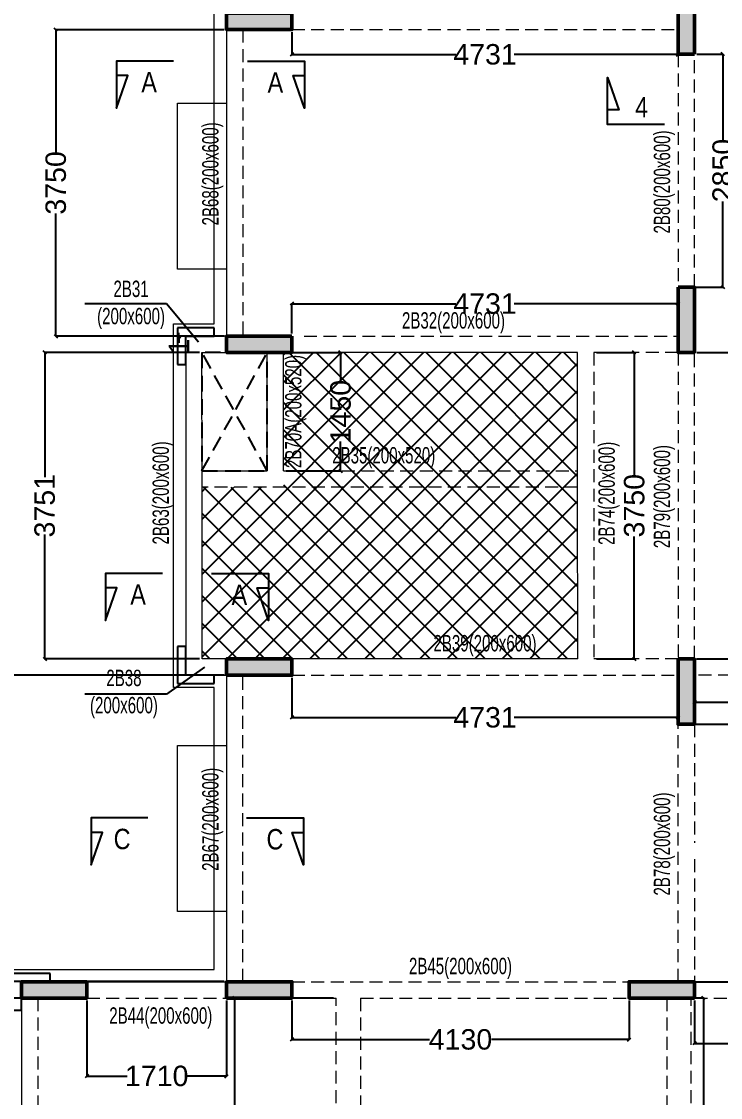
# Model space of a CAD drawing. Header units: millimetres. Extents: x -29 to 37328, y -5 to 79129.
# Drawn here: x 8091 to 16650, y 37842 to 51008 of the extents above; entities that cross this region are included whole.
import ezdxf
from ezdxf.enums import TextEntityAlignment as Align

# ---------------------------------------------------------------- set-up
doc = ezdxf.new("R2010")
doc.units = ezdxf.units.MM
for name, pattern in [('CONTINU', [0]), ('DASHED', [0.75, 0.5, -0.25]), ('HIDDEN', [9.525, 6.35, -3.175])]:
    doc.linetypes.add(name, pattern=pattern)
for name, color, linetype, lineweight in [('A-BOXING PROJECTION', 8, 'Continuous', 9), ('A-CLMN', 5, 'Continuous', 50), ('A-CONC', 5, 'Continuous', 40), ('A-CONC-PATT', 253, 'Continuous', 0), ('S - BEAM', 7, 'Continuous', 13), ('S - BEAM TXT', 30, 'Continuous', 13)]:
    doc.layers.add(name, color=color, linetype=linetype, lineweight=lineweight)
for name, color, linetype in [('BAND DETAILS', 2, 'Continuous'), ('S-DIM', 8, 'Continuous'), ('SECTION', 4, 'CONTINU'), ('SL-FW-HIDDEN', 1, 'Continuous'), ('TOILET SUNK BY80', 240, 'Continuous')]:
    doc.layers.add(name, color=color, linetype=linetype)
doc.styles.add('S - GRID TXT', font='ARIALNB.TTF')
doc.styles.add('SED', font='ARIALN.TTF', dxfattribs={"height": 50})
doc.styles.add('SOBHA', font='arial.ttf')
doc.styles.get("Standard").update_dxf_attribs({"font": 'arial.ttf'})
doc.styles.add('TITLE', font='tahoma.ttf')
doc.dimstyles.new('ISO-25', dxfattribs={"dimtxt": 2.5, "dimasz": 2.5, "dimexe": 1.25, "dimexo": 0.625, "dimtad": 1, "dimtxsty": 'Standard', "dimcen": 2.5, "dimadec": 0, "dimazin": 0, "dimtfac": 1, "dimtmove": 0, "dimatfit": 3, "dimfxl": 1, "dimarcsym": 0})
doc.dimstyles.new('S--20', dxfattribs={"dimscale": 20, "dimtxt": 12.5, "dimasz": 2, "dimexe": 0.25, "dimexo": 1.5, "dimgap": 0.1, "dimtad": 0, "dimdec": 0, "dimrnd": 0.0005, "dimzin": 0, "dimdsep": 46, "dimtxsty": 'SOBHA', "dimblk": 'OBLIQUE', "dimcen": 0.09, "dimclrd": 8, "dimclre": 8, "dimclrt": 4, "dimadec": 0, "dimazin": 0, "dimtfac": 1, "dimtdec": 0, "dimtofl": 0, "dimtmove": 0, "dimatfit": 3, "dimfxl": 0.18, "dimtolj": 1, "dimtzin": 0, "dimlwd": -1, "dimlwe": -1, "dimarcsym": 0})

# ---------------------------------------------------------------- blocks, each defined once
blk = doc.blocks.new('*U84')
at = {"layer": 'SL-FW-HIDDEN', "linetype": 'HIDDEN', "ltscale": 30}
for p, q in [((800, 1449), (0, 0)), ((0, 1449), (800, 0))]:
    blk.add_line(p, q, dxfattribs=at)
blk.add_lwpolyline([(0, 1449), (800, 1449), (800, 0), (0, 0)], close=True, dxfattribs=at)
at = {"layer": 'SL-FW-HIDDEN', "linetype": 'DASHED', "ltscale": 250, "style": 'TITLE'}
blk.add_attdef('DECRIPTION', text='', height=125, dxfattribs=at).set_placement((960, 116), align=Align.MIDDLE_CENTER)
blk = doc.blocks.new('FFR')
at = {"layer": 'A-CONC-PATT'}
h = blk.add_hatch(color=256, dxfattribs=at)
h.dxf.hatch_style = 1
h.paths.add_polyline_path([(8040, 19280), (8240, 19280), (8240, 20080), (8040, 20080)])
h = blk.add_hatch(color=256, dxfattribs=at)
h.dxf.hatch_style = 1
h.paths.add_polyline_path([(3310, 19580), (3310, 19780), (2510, 19780), (2510, 19580)])
h = blk.add_hatch(color=256, dxfattribs=at)
h.dxf.hatch_style = 1
h.paths.add_polyline_path([(8240, 16430), (8040, 16430), (8040, 15630), (8240, 15630)])
h = blk.add_hatch(color=256, dxfattribs=at)
h.dxf.hatch_style = 1
h.paths.add_polyline_path([(3310, 15630), (3310, 15830), (2510, 15830), (2510, 15630)])
h = blk.add_hatch(color=256, dxfattribs=at)
h.dxf.hatch_style = 1
h.paths.add_polyline_path([(2510, 11880), (2510, 11680), (3310, 11679), (3310, 11879)])
h = blk.add_hatch(color=256, dxfattribs=at)
h.dxf.hatch_style = 1
h.paths.add_polyline_path([(8240, 11880), (8040, 11880), (8040, 11080), (8240, 11080)])
h = blk.add_hatch(color=256, dxfattribs=at)
h.dxf.hatch_style = 1
h.paths.add_polyline_path([(800, 7730), (800, 7930), (0, 7930), (0, 7730)])
h = blk.add_hatch(color=256, dxfattribs=at)
h.dxf.hatch_style = 1
h.paths.add_polyline_path([(2510, 7930), (2510, 7730), (3310, 7730), (3310, 7930)])
h = blk.add_hatch(color=256, dxfattribs=at)
h.dxf.hatch_style = 1
h.paths.add_polyline_path([(7440, 7930), (7440, 7730), (8240, 7730), (8240, 7930)])
at = {"layer": 'A-CLMN', "elevation": 1}
for points in [[(8240, 19280), (8040, 19280), (8040, 20080), (8240, 20080)], [(3310, 19780), (3310, 19580), (2510, 19580), (2510, 19780)]]:
    blk.add_lwpolyline(points, close=True, dxfattribs=at)
at = {"layer": 'A-CLMN'}
for points in [[(8040, 16430), (8240, 16430), (8240, 15630), (8040, 15630)], [(3310, 15830), (3310, 15630), (2510, 15630), (2510, 15830)], [(2510, 11680), (3310, 11679), (3310, 11879), (2510, 11880)], [(8040, 11880), (8240, 11880), (8240, 11080), (8040, 11080)], [(800, 7930), (800, 7730), (0, 7730), (0, 7930)], [(2510, 7730), (3310, 7730), (3310, 7930), (2510, 7930)], [(8240, 7730), (7440, 7730), (7440, 7930), (8240, 7930)]]:
    blk.add_lwpolyline(points, close=True, dxfattribs=at)
at = {"layer": 'A-CONC', "ltscale": 50}
for points in [[(8240, 11680), (8240, 11880)], [(8240, 11680), (8240, 11880)], [(8040, 11080), (8240, 11080)], [(8040, 11080), (8240, 11080)], [(0, 7730), (200, 7730)], [(0, 7730), (200, 7730)]]:
    blk.add_lwpolyline(points, dxfattribs=at)
at = {"layer": 'A-CONC', "ltscale": 50, "elevation": 0}
blk.add_lwpolyline([(200, 7930), (0, 7930)], dxfattribs=at)
blk.add_lwpolyline([(200, 7930), (0, 7930)], dxfattribs=at)
at = {"layer": 'S - BEAM', "linetype": 'HIDDEN', "ltscale": 25}
for p, q in [((2511, 15829, 0), (2711, 15829, 0)), ((3310, 15630), (3310, 15830)), ((8041, 15829, 1), (8041, 15629, 1))]:
    blk.add_line(p, q, dxfattribs=at)
at = {"layer": 'S - BEAM', "linetype": 'ByBlock', "ltscale": 25}
blk.add_line((3310, 15630), (3310, 15830), dxfattribs=at)
blk = doc.blocks.new('ELEVATION FEATURE - ELEVATION FEATURE-2962623-SECOND FLOOR LEVEL')
at = {"layer": 'A-BOXING PROJECTION', "color": 2}
for p, q in [((4980478, 4970966), (4980478, 4974916)), ((4980478, 4968226), (4980478, 4970966)), ((4979978, 4963776), (4979978, 4968226)), ((4979978, 4968226), (4980478, 4968226)), ((4980478, 4963776), (4979978, 4963776)), ((4980478, 4963066), (4980478, 4963776)), ((4980478, 4960326), (4980478, 4963066)), ((4977968, 4960326), (4980478, 4960326))]:
    blk.add_line(p, q, dxfattribs=at)
at = {"layer": 'A-BOXING PROJECTION', "color": 2, "lineweight": 25}
for p, q in [((4980478, 4968176), (4980028, 4968176)), ((4980028, 4968176), (4980028, 4967726)), ((4980128, 4967726), (4980128, 4968076)), ((4980128, 4968076), (4980478, 4968076)), ((4980478, 4968076), (4980478, 4968176)), ((4980028, 4967726), (4980128, 4967726)), ((4980128, 4964276), (4980028, 4964276)), ((4980028, 4964276), (4980028, 4963826)), ((4980128, 4963926), (4980128, 4964276)), ((4980478, 4963926), (4980128, 4963926)), ((4980478, 4963826), (4980478, 4963926)), ((4980028, 4963826), (4980478, 4963826)), ((4978468, 4960276), (4978018, 4960276)), ((4978118, 4959826), (4978118, 4960176)), ((4978118, 4960176), (4978468, 4960176)), ((4978468, 4960176), (4978468, 4960276)), ((4978018, 4959826), (4978118, 4959826))]:
    blk.add_line(p, q, dxfattribs=at)
blk = doc.blocks.new('A$C420997f2')
at = {"layer": 'SECTION', "color": 5, "ltscale": 1000}
for points, elevation in [([(1660, 17994), (962, 17994), (962, 17419), (1102, 17817), (962, 17817)], 0), ([(2567, 17994), (3264, 17994), (3264, 17419), (3125, 17817), (3264, 17817)], -1), ([(1525, 11725), (827, 11725), (827, 11150), (967, 11548), (827, 11548)], 0), ([(2126, 11725), (2823, 11725), (2823, 11150), (2684, 11548), (2823, 11548)], -1), ([(1348, 8733), (651, 8733), (651, 8158), (790, 8556), (651, 8556)], 1), ([(2554, 8733), (3252, 8733), (3252, 8158), (3112, 8556), (3252, 8556)], 0)]:
    blk.add_lwpolyline(points, dxfattribs=dict(at, elevation=elevation))
at = {"layer": 'SECTION', "linetype": 'Continuous', "style": 'SED'}
for s, p in [('A', (1267, 17612, 0)), ('A', (2813, 17609, -1)), ('A', (1132, 11343, 0)), ('A', (2372, 11340, -1)), ('C', (928, 8351, 1)), ('C', (2800, 8348, 0))]:
    blk.add_text(s, height=250, dxfattribs=at).set_placement(p)
blk = doc.blocks.new('_Oblique')
at = {"color": 0, "linetype": 'ByBlock', "lineweight": -2}
blk.add_line((-0.5, -0.5), (0.5, 0.5), dxfattribs=at)
blk = doc.blocks.new('*D396')
at = {"layer": 'Defpoints', "color": 0, "linetype": 'ByBlock', "transparency": 16777216}
for p in [(11401, 50909, 1), (16131, 50908), (11401, 50605)]:
    blk.add_point(p, dxfattribs=at)
at = {"layer": 'S-DIM', "color": 8, "transparency": 16777216}
for p, q in [((11401, 50879), (11401, 50600)), ((16131, 50878), (16131, 50600)), ((11401, 50605), (13410, 50605)), ((16131, 50605), (14122, 50605))]:
    blk.add_line(p, q, dxfattribs=at)
at = {"layer": 'S-DIM', "color": 8, "linetype": 'ByBlock', "transparency": 16777216, "xscale": 40, "yscale": 40, "zscale": 40, "rotation": 180}
blk.add_blockref('_Oblique', (11401, 50605), dxfattribs=at)
at = {"layer": 'S-DIM', "color": 8, "linetype": 'ByBlock', "transparency": 16777216, "xscale": 40, "yscale": 40, "zscale": 40}
blk.add_blockref('_Oblique', (16131, 50605), dxfattribs=at)
at = {"layer": 'S-DIM', "color": 4, "linetype": 'ByBlock', "transparency": 16777216, "insert": (13766, 50605), "char_height": 250, "attachment_point": 5, "style": 'SOBHA'}
blk.add_mtext('\\A1;4731', dxfattribs=at)
blk = doc.blocks.new('*D398')
at = {"layer": 'Defpoints', "color": 0, "linetype": 'ByBlock', "transparency": 16777216}
for p in [(10019, 47158), (10101, 47158), (10601, 47159, 0)]:
    blk.add_point(p, dxfattribs=at)
at = {"layer": 'S-DIM', "color": 8, "transparency": 16777216}
for p, q in [((10571, 47159), (10014, 47159)), ((10071, 47158), (10014, 47158)), ((10019, 47159), (10019, 47199)), ((10019, 47158), (10019, 47078))]:
    blk.add_line(p, q, dxfattribs=at)
at = {"layer": 'S-DIM', "color": 8, "linetype": 'ByBlock', "transparency": 16777216, "xscale": 40, "yscale": 40, "zscale": 40}
for p, rotation in [((10019, 47159), 270), ((10019, 47158), 90)]:
    blk.add_blockref('_Oblique', p, dxfattribs=dict(at, rotation=rotation))
at = {"layer": 'S-DIM', "color": 4, "linetype": 'ByBlock', "transparency": 16777216, "insert": (10019, 47030), "char_height": 250, "attachment_point": 5, "rotation": 90, "style": 'SOBHA'}
blk.add_mtext('\\A1;1', dxfattribs=at)
blk = doc.blocks.new('*D271')
at = {"layer": 'Defpoints', "color": 0, "linetype": 'ByBlock', "transparency": 16777216}
for p in [(16132, 47555), (11401, 47159, 0), (16132, 47158, 1)]:
    blk.add_point(p, dxfattribs=at)
at = {"layer": 'S-DIM', "color": 8, "transparency": 16777216}
for p, q in [((11401, 47189), (11401, 47560)), ((11401, 47555), (13410, 47555)), ((16132, 47555), (14122, 47555)), ((16132, 47188), (16132, 47560))]:
    blk.add_line(p, q, dxfattribs=at)
at = {"layer": 'S-DIM', "color": 8, "linetype": 'ByBlock', "transparency": 16777216, "xscale": 40, "yscale": 40, "zscale": 40, "rotation": 180}
blk.add_blockref('_Oblique', (11401, 47555), dxfattribs=at)
at = {"layer": 'S-DIM', "color": 8, "linetype": 'ByBlock', "transparency": 16777216, "xscale": 40, "yscale": 40, "zscale": 40}
blk.add_blockref('_Oblique', (16132, 47555), dxfattribs=at)
at = {"layer": 'S-DIM', "color": 4, "linetype": 'ByBlock', "transparency": 16777216, "insert": (13766, 47555), "char_height": 250, "attachment_point": 5, "style": 'SOBHA'}
blk.add_mtext('\\A1;4731', dxfattribs=at)
blk = doc.blocks.new('*D401')
at = {"layer": 'Defpoints', "color": 0, "linetype": 'ByBlock', "transparency": 16777216}
for p in [(11401, 43008, 0), (16131, 43008), (16131, 42492)]:
    blk.add_point(p, dxfattribs=at)
at = {"layer": 'S-DIM', "color": 8, "transparency": 16777216}
for p, q in [((11401, 42978), (11401, 42487)), ((16131, 42978), (16131, 42487)), ((11401, 42492), (13410, 42492)), ((16131, 42492), (14122, 42492))]:
    blk.add_line(p, q, dxfattribs=at)
at = {"layer": 'S-DIM', "color": 8, "linetype": 'ByBlock', "transparency": 16777216, "xscale": 40, "yscale": 40, "zscale": 40, "rotation": 180}
blk.add_blockref('_Oblique', (11401, 42492), dxfattribs=at)
at = {"layer": 'S-DIM', "color": 8, "linetype": 'ByBlock', "transparency": 16777216, "xscale": 40, "yscale": 40, "zscale": 40}
blk.add_blockref('_Oblique', (16131, 42492), dxfattribs=at)
at = {"layer": 'S-DIM', "color": 4, "linetype": 'ByBlock', "transparency": 16777216, "insert": (13766, 42492), "char_height": 250, "attachment_point": 5, "style": 'SOBHA'}
blk.add_mtext('\\A1;4731', dxfattribs=at)
blk = doc.blocks.new('*D402')
at = {"layer": 'Defpoints', "color": 0, "linetype": 'ByBlock', "transparency": 16777216}
for p in [(16331, 43008), (19160, 43008), (19160, 42679)]:
    blk.add_point(p, dxfattribs=at)
at = {"layer": 'S-DIM', "color": 8, "transparency": 16777216}
for p, q in [((16331, 42978), (16331, 42674)), ((19160, 42978), (19160, 42674)), ((16331, 42679), (17368, 42679)), ((19160, 42679), (18123, 42679))]:
    blk.add_line(p, q, dxfattribs=at)
at = {"layer": 'S-DIM', "color": 8, "linetype": 'ByBlock', "transparency": 16777216, "xscale": 40, "yscale": 40, "zscale": 40, "rotation": 180}
blk.add_blockref('_Oblique', (16331, 42679), dxfattribs=at)
at = {"layer": 'S-DIM', "color": 8, "linetype": 'ByBlock', "transparency": 16777216, "xscale": 40, "yscale": 40, "zscale": 40}
blk.add_blockref('_Oblique', (19160, 42679), dxfattribs=at)
at = {"layer": 'S-DIM', "color": 4, "linetype": 'ByBlock', "transparency": 16777216, "insert": (17746, 42679), "char_height": 250, "attachment_point": 5, "style": 'SOBHA'}
blk.add_mtext('\\A1;2829', dxfattribs=at)
blk = doc.blocks.new('*D403')
at = {"layer": 'Defpoints', "color": 0, "linetype": 'ByBlock', "transparency": 16777216}
for p in [(8891, 39058), (10601, 39058), (10601, 38104)]:
    blk.add_point(p, dxfattribs=at)
at = {"layer": 'S-DIM', "color": 8, "transparency": 16777216}
for p, q in [((8891, 39028), (8891, 38099)), ((10601, 39028), (10601, 38099)), ((8891, 38104), (9383, 38104)), ((10601, 38104), (10109, 38104))]:
    blk.add_line(p, q, dxfattribs=at)
at = {"layer": 'S-DIM', "color": 8, "linetype": 'ByBlock', "transparency": 16777216, "xscale": 40, "yscale": 40, "zscale": 40, "rotation": 180}
blk.add_blockref('_Oblique', (8891, 38104), dxfattribs=at)
at = {"layer": 'S-DIM', "color": 8, "linetype": 'ByBlock', "transparency": 16777216, "xscale": 40, "yscale": 40, "zscale": 40}
blk.add_blockref('_Oblique', (10601, 38104), dxfattribs=at)
at = {"layer": 'S-DIM', "color": 4, "linetype": 'ByBlock', "transparency": 16777216, "insert": (9746, 38104), "char_height": 250, "attachment_point": 5, "style": 'SOBHA'}
blk.add_mtext('\\A1;1710', dxfattribs=at)
blk = doc.blocks.new('*D404')
at = {"layer": 'Defpoints', "color": 0, "linetype": 'ByBlock', "transparency": 16777216}
for p in [(11401, 39058), (15531, 39059, 0), (15531, 38551)]:
    blk.add_point(p, dxfattribs=at)
at = {"layer": 'S-DIM', "color": 8, "transparency": 16777216}
for p, q in [((11401, 39028), (11401, 38546)), ((15531, 39029), (15531, 38546)), ((11401, 38551), (13086, 38551)), ((15531, 38551), (13846, 38551))]:
    blk.add_line(p, q, dxfattribs=at)
at = {"layer": 'S-DIM', "color": 8, "linetype": 'ByBlock', "transparency": 16777216, "xscale": 40, "yscale": 40, "zscale": 40, "rotation": 180}
blk.add_blockref('_Oblique', (11401, 38551), dxfattribs=at)
at = {"layer": 'S-DIM', "color": 8, "linetype": 'ByBlock', "transparency": 16777216, "xscale": 40, "yscale": 40, "zscale": 40}
blk.add_blockref('_Oblique', (15531, 38551), dxfattribs=at)
at = {"layer": 'S-DIM', "color": 4, "linetype": 'ByBlock', "transparency": 16777216, "insert": (13466, 38551), "char_height": 250, "attachment_point": 5, "style": 'SOBHA'}
blk.add_mtext('\\A1;4130', dxfattribs=at)
blk = doc.blocks.new('*D313')
at = {"layer": 'Defpoints', "color": 0, "linetype": 'ByBlock', "transparency": 16777216}
for p in [(16331, 39059, 0), (19161, 39059, 0), (19161, 38504)]:
    blk.add_point(p, dxfattribs=at)
at = {"layer": 'S-DIM', "color": 8, "transparency": 16777216}
for p, q in [((16331, 39029), (16331, 38499)), ((19161, 39029), (19161, 38499)), ((16331, 38504), (17369, 38504)), ((19161, 38504), (18123, 38504))]:
    blk.add_line(p, q, dxfattribs=at)
at = {"layer": 'S-DIM', "color": 8, "linetype": 'ByBlock', "transparency": 16777216, "xscale": 40, "yscale": 40, "zscale": 40, "rotation": 180}
blk.add_blockref('_Oblique', (16331, 38504), dxfattribs=at)
at = {"layer": 'S-DIM', "color": 8, "linetype": 'ByBlock', "transparency": 16777216, "xscale": 40, "yscale": 40, "zscale": 40}
blk.add_blockref('_Oblique', (19161, 38504), dxfattribs=at)
at = {"layer": 'S-DIM', "color": 4, "linetype": 'ByBlock', "transparency": 16777216, "insert": (17746, 38504), "char_height": 250, "attachment_point": 5, "style": 'SOBHA'}
blk.add_mtext('\\A1;2830', dxfattribs=at)
blk = doc.blocks.new('*D328')
at = {"layer": 'Defpoints', "color": 0, "linetype": 'ByBlock', "transparency": 16777216}
for p in [(8291, 39058, 0), (6851, 37058), (8291, 37058, 0)]:
    blk.add_point(p, dxfattribs=at)
at = {"layer": 'S-DIM', "color": 8, "transparency": 16777216}
for p, q in [((8261, 39058), (6846, 39058)), ((6851, 39058), (6851, 38435)), ((6851, 37058), (6851, 37681)), ((8261, 37058), (6846, 37058))]:
    blk.add_line(p, q, dxfattribs=at)
at = {"layer": 'S-DIM', "color": 8, "linetype": 'ByBlock', "transparency": 16777216, "xscale": 40, "yscale": 40, "zscale": 40}
for p, rotation in [((6851, 39058), 90), ((6851, 37058), 270)]:
    blk.add_blockref('_Oblique', p, dxfattribs=dict(at, rotation=rotation))
at = {"layer": 'S-DIM', "color": 4, "linetype": 'ByBlock', "transparency": 16777216, "insert": (6851, 38058), "char_height": 250, "attachment_point": 5, "rotation": 90, "style": 'SOBHA'}
blk.add_mtext('\\A1;2000', dxfattribs=at)
blk = doc.blocks.new('*D410')
at = {"layer": 'Defpoints', "color": 0, "linetype": 'ByBlock', "transparency": 16777216}
for p in [(10300, 46959), (8375, 43208), (10301, 43208, 0)]:
    blk.add_point(p, dxfattribs=at)
at = {"layer": 'S-DIM', "color": 8, "transparency": 16777216}
for p, q in [((10270, 46959), (8370, 46959)), ((8375, 46959), (8375, 45434)), ((8375, 43208), (8375, 44732)), ((10271, 43208), (8370, 43208))]:
    blk.add_line(p, q, dxfattribs=at)
at = {"layer": 'S-DIM', "color": 8, "linetype": 'ByBlock', "transparency": 16777216, "xscale": 40, "yscale": 40, "zscale": 40}
for p, rotation in [((8375, 46959), 90), ((8375, 43208), 270)]:
    blk.add_blockref('_Oblique', p, dxfattribs=dict(at, rotation=rotation))
at = {"layer": 'S-DIM', "color": 4, "linetype": 'ByBlock', "transparency": 16777216, "insert": (8375, 45083), "char_height": 250, "attachment_point": 5, "rotation": 90, "style": 'SOBHA'}
blk.add_mtext('\\A1;3751', dxfattribs=at)
blk = doc.blocks.new('*D331')
at = {"layer": 'Defpoints', "color": 0, "linetype": 'ByBlock', "transparency": 16777216}
for p in [(7268, 43008), (10601, 43008, 0), (10601, 39259, 0)]:
    blk.add_point(p, dxfattribs=at)
at = {"layer": 'S-DIM', "color": 8, "transparency": 16777216}
for p, q in [((10571, 43008), (7263, 43008)), ((7268, 43008), (7268, 41508)), ((7268, 39259), (7268, 40759)), ((10571, 39259), (7263, 39259))]:
    blk.add_line(p, q, dxfattribs=at)
at = {"layer": 'S-DIM', "color": 8, "linetype": 'ByBlock', "transparency": 16777216, "xscale": 40, "yscale": 40, "zscale": 40}
for p, rotation in [((7268, 43008), 90), ((7268, 39259), 270)]:
    blk.add_blockref('_Oblique', p, dxfattribs=dict(at, rotation=rotation))
at = {"layer": 'S-DIM', "color": 4, "linetype": 'ByBlock', "transparency": 16777216, "insert": (7268, 41133), "char_height": 250, "attachment_point": 5, "rotation": 90, "style": 'SOBHA'}
blk.add_mtext('\\A1;3750', dxfattribs=at)
blk = doc.blocks.new('*D411')
at = {"layer": 'Defpoints', "color": 0, "linetype": 'ByBlock', "transparency": 16777216}
for p in [(8511, 50908), (10601, 50908), (10602, 47158, 0)]:
    blk.add_point(p, dxfattribs=at)
at = {"layer": 'S-DIM', "color": 8, "transparency": 16777216}
for p, q in [((10571, 50908), (8506, 50908)), ((8511, 50908), (8511, 49408)), ((8511, 47158), (8511, 48658)), ((10572, 47158), (8506, 47158))]:
    blk.add_line(p, q, dxfattribs=at)
at = {"layer": 'S-DIM', "color": 8, "linetype": 'ByBlock', "transparency": 16777216, "xscale": 40, "yscale": 40, "zscale": 40}
for p, rotation in [((8511, 50908), 90), ((8511, 47158), 270)]:
    blk.add_blockref('_Oblique', p, dxfattribs=dict(at, rotation=rotation))
at = {"layer": 'S-DIM', "color": 4, "linetype": 'ByBlock', "transparency": 16777216, "insert": (8511, 49033), "char_height": 250, "attachment_point": 5, "rotation": 90, "style": 'SOBHA'}
blk.add_mtext('\\A1;3750', dxfattribs=at)
blk = doc.blocks.new('*D334')
at = {"layer": 'Defpoints', "color": 0, "linetype": 'ByBlock', "transparency": 16777216}
for p in [(11300, 46959, -1), (11998, 46959), (11300, 45509, 1)]:
    blk.add_point(p, dxfattribs=at)
at = {"layer": 'S-DIM', "color": 8, "transparency": 16777216}
for p, q in [((11330, 46959), (12003, 46959)), ((11998, 46959), (11998, 46597)), ((11998, 45509), (11998, 45870)), ((11330, 45509), (12003, 45509))]:
    blk.add_line(p, q, dxfattribs=at)
at = {"layer": 'S-DIM', "color": 8, "linetype": 'ByBlock', "transparency": 16777216, "xscale": 40, "yscale": 40, "zscale": 40}
for p, rotation in [((11998, 46959), 90), ((11998, 45509), 270)]:
    blk.add_blockref('_Oblique', p, dxfattribs=dict(at, rotation=rotation))
at = {"layer": 'S-DIM', "color": 4, "linetype": 'ByBlock', "transparency": 16777216, "insert": (11998, 46234), "char_height": 250, "attachment_point": 5, "rotation": 90, "style": 'SOBHA'}
blk.add_mtext('\\A1;1450', dxfattribs=at)
blk = doc.blocks.new('*D414')
at = {"layer": 'Defpoints', "color": 0, "linetype": 'ByBlock', "transparency": 16777216}
for p in [(11942, 39058), (10699, 31528), (11942, 31528)]:
    blk.add_point(p, dxfattribs=at)
at = {"layer": 'S-DIM', "color": 8, "transparency": 16777216}
for p, q in [((11912, 39058), (10694, 39058)), ((10699, 39058), (10699, 35667)), ((10699, 31528), (10699, 34919)), ((11912, 31528), (10694, 31528))]:
    blk.add_line(p, q, dxfattribs=at)
at = {"layer": 'S-DIM', "color": 8, "linetype": 'ByBlock', "transparency": 16777216, "xscale": 40, "yscale": 40, "zscale": 40}
for p, rotation in [((10699, 39058), 90), ((10699, 31528), 270)]:
    blk.add_blockref('_Oblique', p, dxfattribs=dict(at, rotation=rotation))
at = {"layer": 'S-DIM', "color": 4, "linetype": 'ByBlock', "transparency": 16777216, "insert": (10699, 35293), "char_height": 250, "attachment_point": 5, "rotation": 90, "style": 'SOBHA'}
blk.add_mtext('\\A1;7530', dxfattribs=at)
blk = doc.blocks.new('*D337')
at = {"layer": 'Defpoints', "color": 0, "linetype": 'ByBlock', "transparency": 16777216}
for p in [(15100, 46958, 0), (15100, 43208, 0), (15594, 43208)]:
    blk.add_point(p, dxfattribs=at)
at = {"layer": 'S-DIM', "color": 8, "transparency": 16777216}
for p, q in [((15130, 46958), (15599, 46958)), ((15594, 46958), (15594, 45458)), ((15594, 43208), (15594, 44708)), ((15130, 43208), (15599, 43208))]:
    blk.add_line(p, q, dxfattribs=at)
at = {"layer": 'S-DIM', "color": 8, "linetype": 'ByBlock', "transparency": 16777216, "xscale": 40, "yscale": 40, "zscale": 40}
for p, rotation in [((15594, 46958), 90), ((15594, 43208), 270)]:
    blk.add_blockref('_Oblique', p, dxfattribs=dict(at, rotation=rotation))
at = {"layer": 'S-DIM', "color": 4, "linetype": 'ByBlock', "transparency": 16777216, "insert": (15594, 45083), "char_height": 250, "attachment_point": 5, "rotation": 90, "style": 'SOBHA'}
blk.add_mtext('\\A1;3750', dxfattribs=at)
blk = doc.blocks.new('*D339')
at = {"layer": 'Defpoints', "color": 0, "linetype": 'ByBlock', "transparency": 16777216}
for p in [(15991, 39059, 1), (16443, 39059), (15991, 31529, 1)]:
    blk.add_point(p, dxfattribs=at)
at = {"layer": 'S-DIM', "color": 8, "transparency": 16777216}
for p, q in [((16021, 39059), (16448, 39059)), ((16443, 39059), (16443, 35667)), ((16443, 31529), (16443, 34920)), ((16021, 31529), (16448, 31529))]:
    blk.add_line(p, q, dxfattribs=at)
at = {"layer": 'S-DIM', "color": 8, "linetype": 'ByBlock', "transparency": 16777216, "xscale": 40, "yscale": 40, "zscale": 40}
for p, rotation in [((16443, 39059), 90), ((16443, 31529), 270)]:
    blk.add_blockref('_Oblique', p, dxfattribs=dict(at, rotation=rotation))
at = {"layer": 'S-DIM', "color": 4, "linetype": 'ByBlock', "transparency": 16777216, "insert": (16443, 35294), "char_height": 250, "attachment_point": 5, "rotation": 90, "style": 'SOBHA'}
blk.add_mtext('\\A1;7530', dxfattribs=at)
blk = doc.blocks.new('*D415')
at = {"layer": 'Defpoints', "color": 0, "linetype": 'ByBlock', "transparency": 16777216}
for p in [(16131, 42408), (16986, 42408), (16131, 39258)]:
    blk.add_point(p, dxfattribs=at)
at = {"layer": 'S-DIM', "color": 8, "transparency": 16777216}
for p, q in [((16161, 42408), (16991, 42408)), ((16986, 42408), (16986, 41208)), ((16986, 39258), (16986, 40458)), ((16161, 39258), (16991, 39258))]:
    blk.add_line(p, q, dxfattribs=at)
at = {"layer": 'S-DIM', "color": 8, "linetype": 'ByBlock', "transparency": 16777216, "xscale": 40, "yscale": 40, "zscale": 40}
for p, rotation in [((16986, 42408), 90), ((16986, 39258), 270)]:
    blk.add_blockref('_Oblique', p, dxfattribs=dict(at, rotation=rotation))
at = {"layer": 'S-DIM', "color": 4, "linetype": 'ByBlock', "transparency": 16777216, "insert": (16986, 40833), "char_height": 250, "attachment_point": 5, "rotation": 90, "style": 'SOBHA'}
blk.add_mtext('\\A1;3150', dxfattribs=at)
blk = doc.blocks.new('*D416')
at = {"layer": 'Defpoints', "color": 0, "linetype": 'ByBlock', "transparency": 16777216}
for p in [(16331, 46959, 0), (17406, 46959), (16331, 43208)]:
    blk.add_point(p, dxfattribs=at)
at = {"layer": 'S-DIM', "color": 8, "transparency": 16777216}
for p, q in [((16361, 46959), (17411, 46959)), ((17406, 46959), (17406, 45434)), ((17406, 43208), (17406, 44732)), ((16361, 43208), (17411, 43208))]:
    blk.add_line(p, q, dxfattribs=at)
at = {"layer": 'S-DIM', "color": 8, "linetype": 'ByBlock', "transparency": 16777216, "xscale": 40, "yscale": 40, "zscale": 40}
for p, rotation in [((17406, 46959), 90), ((17406, 43208), 270)]:
    blk.add_blockref('_Oblique', p, dxfattribs=dict(at, rotation=rotation))
at = {"layer": 'S-DIM', "color": 4, "linetype": 'ByBlock', "transparency": 16777216, "insert": (17406, 45083), "char_height": 250, "attachment_point": 5, "rotation": 90, "style": 'SOBHA'}
blk.add_mtext('\\A1;3751', dxfattribs=at)
blk = doc.blocks.new('*D340')
at = {"layer": 'Defpoints', "color": 0, "linetype": 'ByBlock', "transparency": 16777216}
for p in [(16331, 50609, 1), (16677, 50609), (16225, 47759, 0)]:
    blk.add_point(p, dxfattribs=at)
at = {"layer": 'S-DIM', "color": 8, "transparency": 16777216}
for p, q in [((16361, 50609), (16682, 50609)), ((16677, 50609), (16677, 49561)), ((16677, 47759), (16677, 48807)), ((16255, 47759), (16682, 47759))]:
    blk.add_line(p, q, dxfattribs=at)
at = {"layer": 'S-DIM', "color": 8, "linetype": 'ByBlock', "transparency": 16777216, "xscale": 40, "yscale": 40, "zscale": 40}
for p, rotation in [((16677, 50609), 90), ((16677, 47759), 270)]:
    blk.add_blockref('_Oblique', p, dxfattribs=dict(at, rotation=rotation))
at = {"layer": 'S-DIM', "color": 4, "linetype": 'ByBlock', "transparency": 16777216, "insert": (16677, 49184), "char_height": 250, "attachment_point": 5, "rotation": 90, "style": 'SOBHA'}
blk.add_mtext('\\A1;2850', dxfattribs=at)
blk = doc.blocks.new('FIRST FLOOR ROOF FRAMING LAYOUT')
at = {"layer": 'TOILET SUNK BY80'}
h = blk.add_hatch(dxfattribs=at)
h.set_pattern_fill('ANSI37', color=256, scale=75, style=0)
h.set_pattern_definition([(45, (186629.27, -710903.4), (-168.379802, 168.379802), []), (135, (186629.27, -710903.4), (-168.379802, -168.379802), [])])
h.paths.add_polyline_path([(14565, -2559454), (10965, -2559454), (10965, -2561104), (9966, -2561104), (9966, -2563201), (10266, -2563201), (11066, -2563201), (14565, -2563201)])
at = {"layer": 'S - BEAM', "linetype": 'ByBlock', "ltscale": 25}
for p, q in [((10266, -2555504), (10266, -2559254)), ((9766, -2559452, 0), (9766, -2563204, 0)), ((14565, -2559454, 0), (11215, -2559454, -1)), ((14565, -2561106, 0), (14565, -2559454, 0)), ((14566, -2563204, 0), (14565, -2561106, 0)), ((9766, -2563204, 0), (9766, -2563204, 0)), ((10266, -2563204, 0), (9966, -2563204, 0)), ((14566, -2563204, 0), (11066, -2563204, 0)), ((9766, -2563404, 0), (10266, -2563404)), ((10266, -2563404), (10266, -2567154)), ((8556, -2567154), (10266, -2567154)), ((7756, -2567354, 0), (7756, -2569354, 0))]:
    blk.add_line(p, q, dxfattribs=at)
at = {"layer": 'S - BEAM', "linetype": 'HIDDEN', "ltscale": 25}
for p, q in [((10466, -2555504), (10466, -2559254)), ((11066, -2555504), (15796, -2555504)), ((15996, -2555804), (15796, -2555804)), ((15796, -2555804), (15796, -2558654)), ((15996, -2558654), (15996, -2555804)), ((11215, -2559254, -1), (15796, -2559254)), ((14765, -2559454, 0), (14765, -2563204, 0)), ((15796, -2559454), (14765, -2559454, 0)), ((15796, -2559454), (15796, -2563204)), ((15996, -2563204), (15996, -2559454)), ((9766, -2563204, 0), (9766, -2563404, 0)), ((15796, -2563204), (14765, -2563204, 0)), ((15996, -2563204), (17996, -2563204)), ((10466, -2567154), (10466, -2563404)), ((11066, -2563404, 0), (15796, -2563404)), ((18825, -2563404), (15996, -2563404)), ((15796, -2567154), (15796, -2564004)), ((15996, -2564004), (15996, -2565454)), ((15996, -2565654), (15995, -2567154, 0)), ((8556, -2567354), (8556, -2567154)), ((11066, -2567154), (15196, -2567154, 0)), ((15995, -2567154, 0), (17995, -2567154, 0)), ((7956, -2567354, 0), (7956, -2569354, 0)), ((8556, -2567354), (10266, -2567354)), ((11066, -2567354), (11607, -2567354)), ((11607, -2569354), (11607, -2567354)), ((11906, -2567354), (11906, -2570586, 0)), ((11906, -2567354), (15196, -2567354, 0)), ((15656, -2567354, 1), (15656, -2570586, 1)), ((15956, -2569354, 0), (15956, -2567354, 0)), ((15995, -2567354, 0), (18825, -2567354, 0))]:
    blk.add_line(p, q, dxfattribs=at)
at = {"layer": 'S - BEAM', "color": 7, "linetype": 'ByBlock', "elevation": 0}
blk.add_lwpolyline([(10266, -2558434), (9666, -2558434), (9666, -2556404), (10266, -2556404)], dxfattribs=at)
at = {"layer": 'S - BEAM', "linetype": 'ByBlock', "ltscale": 25}
blk.add_lwpolyline([(9965, -2559454), (10266, -2559454), (10266, -2559254), (9766, -2559254), (9766, -2559454), (9766, -2559454)], dxfattribs=at)
for points, elevation in [([(10765, -2560904), (10765, -2559454)], -1), ([(10965, -2560904), (10965, -2559454)], -1), ([(9966, -2560904), (10765, -2560904)], 1), ([(10266, -2566294), (9666, -2566294), (9666, -2564264), (10266, -2564264)], 0)]:
    blk.add_lwpolyline(points, dxfattribs=dict(at, elevation=elevation))
at = {"layer": 'S - BEAM', "linetype": 'HIDDEN', "ltscale": 25, "elevation": 1}
for points in [[(10965, -2560904), (14565, -2560904)], [(14565, -2561104), (9966, -2561104)]]:
    blk.add_lwpolyline(points, dxfattribs=at)
at = {"layer": 'S - BEAM', "linetype": 'ByBlock', "ltscale": 25}
blk.add_polyline3d([(9966, -2563204, 0), (9966, -2561104, 0), (9965, -2559454, 0)], dxfattribs=at)
at = {"layer": 'SECTION', "color": 5, "ltscale": 1000, "elevation": 0}
blk.add_lwpolyline([(15628, -2556664), (14931, -2556664), (14931, -2556089), (15070, -2556487), (14931, -2556487)], dxfattribs=at)
at = {"layer": 'SL-FW-HIDDEN', "color": 3, "linetype": 'DASHED', "lineweight": 5, "ltscale": 30, "xscale": -1, "rotation": 180}
blk.add_blockref('*U84', (9965, -2559454, 0), dxfattribs=at)
at = {"layer": 'S - BEAM TXT', "char_height": 200, "attachment_point": 8, "rotation": 90, "style": 'S - GRID TXT'}
for s, insert in [('{\\fSwis721 LtCn BT|b0|i0|c0|p34;\\W0.9;2B68(200x600)}', (10228, -2557269, 0)), ('{\\fSwis721 LtCn BT|b0|i0|c0|p34;\\W0.9;2B80(200x600)}', (15758, -2557368, 1)), ('{\\fSwis721 LtCn BT|b0|i0|c0|p34;\\W0.9;2B70A(200x520)}', (11244, -2560176, 1)), ('{\\fSwis721 LtCn BT|b0|i0|c0|p34;\\W0.9;2B63(200x600)}', (9621, -2561173, -1)), ('{\\fSwis721 LtCn BT|b0|i0|c0|p34;\\W0.9;2B74(200x600)}', (15080, -2561178, -3)), ('{\\fSwis721 LtCn BT|b0|i0|c0|p34;\\W0.9;2B79(200x600)}', (15758, -2561218, 1)), ('{\\fSwis721 LtCn BT|b0|i0|c0|p34;\\W0.9;2B67(200x600)}', (10228, -2565167, 0)), ('{\\fSwis721 LtCn BT|b0|i0|c0|p34;\\W0.9;2B78(200x600)}', (15758, -2565469, 1))]:
    blk.add_mtext(s, dxfattribs=dict(at, insert=insert))
at = {"layer": 'S - BEAM TXT', "char_height": 200, "attachment_point": 8, "style": 'S - GRID TXT'}
for s, insert in [('{\\fSwis721 LtCn BT|b0|i0|c0|p34;\\W0.9;2B31\\P(200x600)}', (9097, -2559169)), ('{\\fSwis721 LtCn BT|b0|i0|c0|p34;\\W0.9;2B35(200x520)}', (12191, -2560872, -1)), ('{\\fSwis721 LtCn BT|b0|i0|c0|p34;\\W0.9;2B39(200x600)}', (13431, -2563172, 1)), ('{\\fSwis721 LtCn BT|b0|i0|c0|p34;\\W0.9;2B38\\P(200x600)}', (9010, -2563930)), ('{\\fSwis721 LtCn BT|b0|i0|c0|p34;\\W0.9;2B45(200x600)}', (13131, -2567122, 1)), ('{\\fSwis721 LtCn BT|b0|i0|c0|p34;\\W0.9;2B44(200x600)}', (9461, -2567728, 1))]:
    blk.add_mtext(s, dxfattribs=dict(at, insert=insert))
at = {"layer": 'S - BEAM TXT', "insert": (13045, -2559222, 0), "char_height": 200, "width": 1375.83, "attachment_point": 8, "style": 'S - GRID TXT'}
blk.add_mtext('{\\fSwis721 LtCn BT|b0|i0|c0|p34;\\W0.9;2B32(200x600)}', dxfattribs=at)
at = {"layer": 'SECTION', "linetype": 'Continuous', "style": 'SED'}
blk.add_text('4', height=250, rotation=0.0105, dxfattribs=at).set_placement((15269, -2556578, 0))
at = {"layer": 'BAND DETAILS', "color": 7, "linetype": 'ByBlock'}
for points, override in [([(9923, -2559327, 0), (9531, -2558859, 0), (8533, -2558859, 0)], {"dimasz": 3.5, "dimtad": 0}), ([(9997, -2563306, 0), (9531, -2563637, 0), (8533, -2563637, 0)], {"dimasz": 3.5, "dimgap": 0.625, "dimtad": 0})]:
    blk.add_leader(points, dimstyle='ISO-25', override=override, dxfattribs=at)

msp = doc.modelspace()

# ---------------------------------------------------------------- block references
at = {"color": 1}
msp.add_blockref('FIRST FLOOR ROOF FRAMING LAYOUT', (334.9, 2606412.3), dxfattribs=at)
at = {"layer": 'A-BOXING PROJECTION'}
msp.add_blockref('ELEVATION FEATURE - ELEVATION FEATURE-2962623-SECOND FLOOR LEVEL', (-4970027.3, -4920917.1, -0.1), dxfattribs=at)
at = {"layer": 'BAND DETAILS', "linetype": 'ByBlock'}
for name, p in [('A$C420997f2', (8290.7, 32528.6)), ('FFR', (8090.7, 31328.6, -0.1))]:
    msp.add_blockref(name, p, dxfattribs=at)

# ---------------------------------------------------------------- dimensions: what is measured, and where the dimension line sits
at = {"layer": 'S-DIM', "linetype": 'ByBlock'}
for base, p1, p2, picture, middle in [((8510.9, 50907.9), (10601.8, 47157.9, 0), (10601.1, 50907.9), '*D411', (8510.9, 49032.9)), ((16677.3, 50608.6), (16224.6, 47758.6, -0.1), (16330.9, 50608.6, 0.5), '*D340', (16677.3, 49183.6)), ((10019.2, 47157.9), (10600.7, 47158.6, -0.1), (10100.9, 47157.9), '*D398', (10019.2, 47029.9)), ((8374.9, 43207.9), (10300.3, 46958.6), (10300.9, 43207.9, 0.2), '*D410', (8374.9, 45083.2)), ((11998.2, 46958.6), (11300.3, 45508.5, 0.6), (11300.4, 46958.6, -1), '*D334', (11998.2, 46233.6)), ((15593.9, 43207.9), (15099.9, 46957.9, 0.1), (15100.1, 43207.9, -0.1), '*D337', (15593.9, 45082.9)), ((17406.5, 46958.6), (16331.3, 43207.9), (16330.7, 46958.6, -0.1), '*D416', (17406.5, 45083.2)), ((7268, 43008.2), (10600.7, 39258.6, -0.1), (10600.9, 43008.2, -0.1), '*D331', (7268, 41133.4)), ((16986.3, 42407.9), (16131.3, 39257.9), (16131.3, 42407.9), '*D415', (16986.3, 40832.9)), ((6850.9, 37057.9), (8291.1, 39057.9, -0.2), (8291.1, 37057.9, -0.2), '*D328', (6850.9, 38057.9)), ((10698.8, 31527.9), (11941.6, 39057.9), (11941.6, 31527.9), '*D414', (10698.8, 35292.9)), ((16443.3, 39058.6), (15990.7, 31528.6, 0.9), (15990.7, 39058.6, 0.9), '*D339', (16443.3, 35293.6))]:
    dim = msp.add_linear_dim(base=base, p1=p1, p2=p2, angle=90, dimstyle='S--20', dxfattribs=at)
    dim.commit()
    dim.dimension.update_dxf_attribs({"geometry": picture, "text_midpoint": middle})
for base, p1, p2, picture, middle in [((11400.7, 50605.2), (16131.3, 50907.9), (11400.7, 50908.6, 0.5), '*D396', (13766, 50605.2)), ((16131.6, 47555.1), (11400.7, 47158.6, -0.1), (16131.6, 47157.9, 0.6), '*D271', (13766.2, 47555.1)), ((16131.3, 42492.5), (11400.7, 43007.9, -0.1), (16131.3, 43007.9), '*D401', (13766, 42492.5)), ((19160.3, 42679.2), (16331.3, 43007.9), (19160.3, 43007.9), '*D402', (17745.8, 42679.2)), ((10601.1, 38104.1), (8891.1, 39057.9), (10601.1, 39057.9), '*D403', (9746.1, 38104.1)), ((15530.7, 38550.7), (11401.1, 39057.9), (15530.7, 39058.6, -0.1), '*D404', (13465.9, 38550.7)), ((19160.7, 38503.6), (16330.7, 39058.6, -0.1), (19160.7, 39058.6, -0.1), '*D313', (17745.7, 38503.6))]:
    dim = msp.add_linear_dim(base=base, p1=p1, p2=p2, dimstyle='S--20', dxfattribs=at)
    dim.commit()
    dim.dimension.update_dxf_attribs({"geometry": picture, "text_midpoint": middle})

doc.saveas('drawing.dxf')
